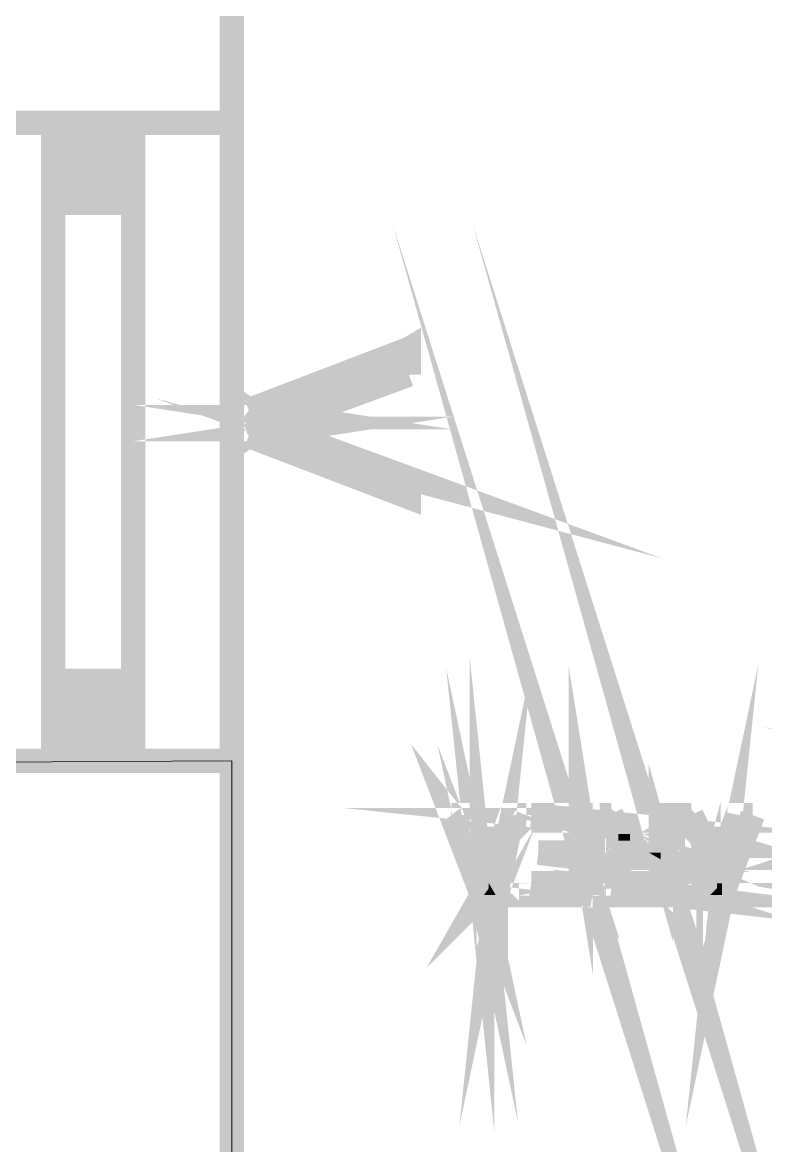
# Model space of a CAD drawing. Header units: inches. Extents: x -524 to 1067, y -71 to 1110.
# Drawn here: x 896.09 to 924.2, y 228.86 to 271.36 of the extents above; entities that cross this region are included whole.
import ezdxf

# ---------------------------------------------------------------- set-up
doc = ezdxf.new("R2010")
doc.units = ezdxf.units.IN
doc.header["$MEASUREMENT"] = 0
doc.layers.add('H', color=7, linetype='Continuous')
doc.layers.add('P', color=7, linetype='Continuous')
doc.layers.add('wall', color=16, linetype='Continuous', lineweight=20)

msp = doc.modelspace()

# ---------------------------------------------------------------- hatches: boundary and pattern name
at = {"layer": 'H', "linetype": 'Continuous'}
for points in [[(897.3193089001652, 264.5396679896753), (897.3193089001652, 267.5653835987536), (900.3450245092436, 267.5653835987536), (900.3450245092436, 264.5396679896753), (897.3193089001652, 264.5396679896753)], [(906.1373172373585, 256.426078364849), (905.8818285852044, 256.1705897126952), (905.4292486871034, 256.1705897126952), (904.721180136849, 256.6195197729083), (910.7726113550054, 258.9371668317318), (910.7726113550054, 258.0356568734178), (906.3307586454177, 256.426078364849), (906.1373172373585, 256.426078364849)], [(904.721180136849, 255.7180098145944), (904.721180136849, 256.6195197729083), (905.4292486871034, 256.1705897126952), (904.721180136849, 255.7180098145944)], [(904.721180136849, 255.7180098145944), (905.4292486871034, 256.1705897126952), (905.6226900951631, 256.1705897126952), (905.6226900951631, 255.9771483046359), (904.721180136849, 255.7180098145944)], [(910.7726113550054, 254.1084313060255), (910.7726113550054, 253.4003627557707), (904.721180136849, 255.7180098145944), (906.3307586454177, 255.9771483046359), (906.3307586454177, 255.7180098145944), (910.7726113550054, 254.1084313060255)], [(904.721180136849, 255.7180098145944), (906.1373172373585, 255.9771483046359), (906.3307586454177, 255.9771483046359), (904.721180136849, 255.7180098145944)], [(904.721180136849, 255.7180098145944), (905.6226900951631, 255.9771483046359), (906.1373172373585, 255.9771483046359), (904.721180136849, 255.7180098145944)], [(897.3193089001652, 243.4217059702218), (897.3193089001652, 246.4474215793002), (900.3450245092436, 246.4474215793002), (900.3450245092436, 243.4217059702218), (897.3193089001652, 243.4217059702218)], [(913.2836998218881, 240.2025489530843), (913.5428383119299, 238.3374817923618), (912.3821898635745, 241.36319740144), (913.0902584138289, 240.3959903611435), (914.1852097802025, 240.2025489530843), (913.2836998218881, 240.2025489530843)], [(913.0902584138289, 240.3959903611435), (912.3821898635745, 241.36319740144), (912.834769761675, 241.36319740144), (913.0902584138289, 240.3959903611435)], [(913.9917683721428, 238.3374817923618), (914.1852097802025, 240.2025489530843), (914.4406984323562, 240.3959903611435), (914.6998369223979, 241.36319740144), (913.9917683721428, 238.3374817923618)], [(913.9917683721428, 238.3374817923618), (914.6998369223979, 241.36319740144), (915.152416820499, 241.36319740144), (913.9917683721428, 238.3374817923618)], [(915.4079054726524, 241.1040589113983), (915.4079054726524, 241.36319740144), (917.7255525314758, 241.36319740144), (917.2109253892806, 241.1040589113983), (915.4079054726524, 241.1040589113983)], [(917.7255525314758, 238.3374817923618), (917.2109253892806, 241.1040589113983), (917.7255525314758, 241.36319740144), (917.7255525314758, 238.3374817923618)], [(917.7255525314758, 238.3374817923618), (917.2109253892806, 239.687921810889), (917.2109253892806, 241.1040589113983), (917.7255525314758, 238.3374817923618)], [(918.6270624897902, 240.6551288511853), (917.9189939395353, 241.36319740144), (918.3679239997484, 241.36319740144), (918.886200979832, 240.6551288511853), (918.6270624897902, 240.6551288511853)], [(920.6855710585719, 238.3374817923618), (920.2366409983588, 239.687921810889), (920.2366409983588, 241.36319740144), (920.6855710585719, 238.3374817923618)], [(920.6855710585719, 238.3374817923618), (920.2366409983588, 241.36319740144), (920.6855710585719, 241.36319740144), (920.6855710585719, 238.3374817923618)], [(922.1053579969694, 238.3374817923618), (920.9447095486137, 241.36319740144), (921.8462195069276, 240.3959903611435), (921.8462195069276, 240.3959903611435), (922.813426547224, 240.2025489530843), (921.8462195069276, 240.2025489530843), (921.8462195069276, 240.3959903611435), (921.8462195069276, 240.3959903611435), (921.8462195069276, 240.2025489530843), (922.1053579969694, 238.3374817923618)], [(921.8462195069276, 240.3959903611435), (920.9447095486137, 241.36319740144), (921.3936396088266, 241.36319740144), (921.8462195069276, 240.3959903611435)], [(922.5542880571822, 238.3374817923618), (922.813426547224, 240.2025489530843), (923.0032181173954, 240.3959903611435), (923.2623566074371, 241.36319740144), (922.5542880571822, 238.3374817923618)], [(922.5542880571822, 238.3374817923618), (923.2623566074371, 241.36319740144), (923.71128666765, 241.36319740144), (922.5542880571822, 238.3374817923618)], [(918.6270624897902, 240.3959903611435), (918.6270624897902, 240.6551288511853), (919.0759925500031, 240.6551288511853), (919.0759925500031, 240.3959903611435), (918.6270624897902, 240.3959903611435)], [(914.1852097802025, 240.2025489530843), (913.0902584138289, 240.3959903611435), (914.4406984323562, 240.3959903611435), (914.1852097802025, 240.2025489530843)], [(913.5428383119299, 238.3374817923618), (913.2836998218881, 240.2025489530843), (913.5428383119299, 239.2353419127879), (913.5428383119299, 238.3374817923618)], [(913.9917683721428, 238.3374817923618), (913.9917683721428, 239.2353419127879), (914.1852097802025, 240.2025489530843), (913.9917683721428, 238.3374817923618)], [(919.0759925500031, 239.9470603009305), (918.886200979832, 240.2025489530843), (918.6270624897902, 240.2025489530843), (918.6270624897902, 240.3959903611435), (919.3351310400449, 240.2025489530843), (919.5285724481041, 240.2025489530843), (919.5285724481041, 239.9470603009305), (919.0759925500031, 239.9470603009305)], [(919.3351310400449, 240.2025489530843), (918.6270624897902, 240.3959903611435), (919.0759925500031, 240.3959903611435), (919.3351310400449, 240.2025489530843)], [(922.813426547224, 240.2025489530843), (921.8462195069276, 240.3959903611435), (923.0032181173954, 240.3959903611435), (922.813426547224, 240.2025489530843)], [(922.1053579969694, 238.3374817923618), (921.8462195069276, 240.2025489530843), (922.1053579969694, 239.2353419127879), (922.1053579969694, 238.3374817923618)], [(922.5542880571822, 238.3374817923618), (922.5542880571822, 239.2353419127879), (922.813426547224, 240.2025489530843), (922.5542880571822, 238.3374817923618)], [(915.6013468807118, 239.687921810889), (915.6013468807118, 239.9470603009305), (917.2109253892806, 239.687921810889), (915.6013468807118, 239.687921810889)], [(917.2109253892806, 239.687921810889), (915.6013468807118, 239.9470603009305), (917.2109253892806, 239.9470603009305), (917.2109253892806, 239.687921810889)], [(918.6270624897902, 239.687921810889), (918.6270624897902, 239.9470603009305), (920.2366409983588, 239.687921810889), (918.6270624897902, 239.687921810889)], [(920.2366409983588, 239.687921810889), (918.6270624897902, 239.9470603009305), (919.0759925500031, 239.9470603009305), (920.2366409983588, 239.687921810889)], [(920.2366409983588, 239.687921810889), (919.0759925500031, 239.9470603009305), (919.7877109381459, 239.9470603009305), (920.2366409983588, 239.687921810889)], [(920.2366409983588, 239.687921810889), (919.7877109381459, 239.9470603009305), (920.2366409983588, 239.9470603009305), (920.2366409983588, 239.687921810889)], [(917.7255525314758, 238.3374817923618), (917.2109253892806, 238.7864118525748), (917.2109253892806, 239.687921810889), (917.7255525314758, 238.3374817923618)], [(918.3679239997484, 238.7864118525748), (918.1781324295771, 239.0455503426165), (918.1781324295771, 239.2353419127879), (918.3679239997484, 239.4944804028296), (918.6270624897902, 239.4944804028296), (918.6270624897902, 239.0455503426165), (918.886200979832, 238.7864118525748), (918.3679239997484, 238.7864118525748)], [(918.3679239997484, 239.4944804028296), (918.886200979832, 239.6222247289064), (919.0759925500031, 239.687921810889), (918.886200979832, 239.6222247289064), (918.886200979832, 239.4944804028296), (918.3679239997484, 239.4944804028296)], [(918.3679239997484, 239.4944804028296), (918.3679239997484, 239.687921810889), (919.0759925500031, 239.687921810889), (918.3679239997484, 239.4944804028296)], [(920.6855710585719, 238.3374817923618), (920.2366409983588, 238.7864118525748), (920.2366409983588, 239.687921810889), (920.6855710585719, 238.3374817923618)], [(913.5428383119299, 238.3374817923618), (913.5428383119299, 239.2353419127879), (913.7326298821015, 239.0455503426165), (913.7326298821015, 238.5929704445156), (913.5428383119299, 238.3374817923618)], [(913.9917683721428, 238.3374817923618), (913.7326298821015, 238.7864118525748), (913.7326298821015, 239.0455503426165), (913.9917683721428, 238.3374817923618)], [(913.9917683721428, 238.3374817923618), (913.7326298821015, 239.0455503426165), (913.9917683721428, 239.0455503426165), (913.9917683721428, 238.3374817923618)], [(922.1053579969694, 238.3374817923618), (922.1053579969694, 239.2353419127879), (922.3608466491235, 239.2353419127879), (922.3608466491235, 238.5929704445156), (922.1053579969694, 238.3374817923618)], [(913.5428383119299, 238.3374817923618), (913.7326298821015, 238.5929704445156), (913.7326298821015, 238.7864118525748), (913.9917683721428, 238.3374817923618), (913.5428383119299, 238.3374817923618)], [(915.4079054726524, 238.3374817923618), (915.4079054726524, 238.7864118525748), (917.7255525314758, 238.3374817923618), (915.4079054726524, 238.3374817923618)], [(917.7255525314758, 238.3374817923618), (915.4079054726524, 238.7864118525748), (917.2109253892806, 238.7864118525748), (917.7255525314758, 238.3374817923618)], [(918.3679239997484, 238.5929704445156), (918.3679239997484, 238.7864118525748), (919.3351310400449, 238.7864118525748), (918.3679239997484, 238.5929704445156)], [(920.6855710585719, 238.3374817923618), (918.3679239997484, 238.5929704445156), (919.3351310400449, 238.7864118525748), (920.6855710585719, 238.3374817923618)], [(920.6855710585719, 238.3374817923618), (918.3679239997484, 238.5929704445156), (918.6270624897902, 238.5929704445156), (920.6855710585719, 238.3374817923618)], [(918.6270624897902, 238.3374817923618), (918.6270624897902, 238.5929704445156), (920.6855710585719, 238.3374817923618), (918.6270624897902, 238.3374817923618)], [(920.6855710585719, 238.3374817923618), (919.3351310400449, 238.7864118525748), (920.2366409983588, 238.7864118525748), (920.6855710585719, 238.3374817923618)], [(922.1053579969694, 238.3374817923618), (922.3608466491235, 238.5929704445156), (922.3608466491235, 238.7864118525748), (922.5542880571822, 238.3374817923618), (922.1053579969694, 238.3374817923618)], [(922.5542880571822, 238.3374817923618), (922.3608466491235, 238.7864118525748), (922.5542880571822, 238.7864118525748), (922.5542880571822, 238.3374817923618)]]:
    msp.add_hatch(color=256, dxfattribs=at).paths.add_polyline_path(points)

# ---------------------------------------------------------------- linework, layer by layer
at = {"layer": 'P', "const_width": 0.927058823529412}
for points in [[(904.0131115865943, 292.6069213477115), (904.0131115865943, 167.9065600693418)], [(874.7852097802022, 262.6709509910648), (876.8437183489841, 261.0613724824962), (874.591768372143, 262.9300894811066), (874.7852097802022, 262.6709509910648)], [(904.0131115865943, 198.4849018942608), (904.0131115865943, 270.5910992078319)], [(904.0131115865943, 198.4849018942608), (904.0131115865943, 270.5910992078319)], [(904.0131115865943, 198.4849018942608), (904.0131115865943, 270.5910992078319)], [(894.9359647593592, 267.5653835987537), (904.0131115865943, 267.5653835987537)], [(900.279327427261, 267.5653835987537), (897.2536118181831, 267.5653835987537)], [(897.2536118181831, 267.5653835987537), (900.279327427261, 264.5396679896753)], [(897.2536118181831, 267.5653835987537), (900.279327427261, 264.5396679896753)], [(900.279327427261, 264.5396679896753), (897.2536118181831, 264.5396679896753), (897.2536118181831, 267.5653835987537)], [(897.2536118181831, 267.5653835987537), (897.2536118181831, 243.4217059702219)], [(900.279327427261, 264.5396679896753), (900.279327427261, 267.5653835987537)], [(900.279327427261, 265.2477365399301), (897.2536118181831, 265.2477365399301)], [(900.279327427261, 246.2539801712409), (900.279327427261, 265.2477365399301)], [(917.2109253892806, 239.7536188928713), (917.6598554494938, 238.3374817923618), (917.2109253892806, 239.9470603009305), (917.2109253892806, 239.7536188928713)], [(920.2366409983588, 239.7536188928713), (920.6855710585719, 238.3374817923618), (920.2366409983588, 239.9470603009305), (920.2366409983588, 239.7536188928713)], [(910.7069142730229, 258.0356568734179), (910.7069142730229, 259.0028639137142), (906.3307586454177, 256.4260783648491)], [(910.7069142730229, 259.0028639137142), (906.3307586454177, 256.4260783648491), (904.6554830548664, 256.6852168548908)], [(904.6554830548664, 256.6852168548908), (910.7069142730229, 259.0028639137142)], [(906.3307586454177, 256.4260783648491), (910.7069142730229, 258.0356568734179)], [(904.6554830548664, 255.7180098145944), (910.7069142730229, 254.1084313060255), (906.3307586454177, 255.7180098145944)], [(904.6554830548664, 256.6852168548908), (905.3635516051213, 256.1705897126952), (904.6554830548664, 255.7180098145944), (904.6554830548664, 256.6852168548908)], [(906.3307586454177, 256.4260783648491), (904.6554830548664, 256.6852168548908), (906.071620155376, 256.4260783648491), (906.3307586454177, 256.4260783648491)], [(904.6554830548664, 256.6852168548908), (906.071620155376, 256.4260783648491)], [(905.3635516051213, 256.1705897126952), (904.6554830548664, 256.6852168548908)], [(906.071620155376, 256.4260783648491), (905.3635516051213, 256.1705897126952)], [(906.071620155376, 256.4260783648491), (905.3635516051213, 256.1705897126952), (906.071620155376, 256.4260783648491)], [(905.3635516051213, 256.1705897126952), (906.071620155376, 256.4260783648491), (905.3635516051213, 256.1705897126952)], [(906.071620155376, 256.4260783648491), (905.3635516051213, 256.1705897126952)], [(905.8161315032223, 256.1705897126952), (906.071620155376, 256.4260783648491)], [(906.071620155376, 256.4260783648491), (906.071620155376, 256.4260783648491)], [(904.6554830548664, 255.7180098145944), (905.6226900951631, 256.1705897126952)], [(904.6554830548664, 255.7180098145944), (905.6226900951631, 256.1705897126952)], [(905.6226900951631, 256.1705897126952), (905.3635516051213, 256.1705897126952), (904.6554830548664, 255.7180098145944)], [(906.3307586454177, 255.977148304636), (904.6554830548664, 255.7180098145944), (906.3307586454177, 255.977148304636)], [(906.3307586454177, 255.977148304636), (904.6554830548664, 255.7180098145944), (906.071620155376, 255.977148304636), (906.3307586454177, 255.977148304636)], [(904.6554830548664, 255.7180098145944), (906.071620155376, 255.977148304636), (906.071620155376, 255.977148304636), (904.6554830548664, 255.7180098145944)], [(906.071620155376, 255.977148304636), (904.6554830548664, 255.7180098145944)], [(904.6554830548664, 255.7180098145944), (905.8161315032223, 255.977148304636)], [(904.6554830548664, 255.7180098145944), (905.8161315032223, 255.977148304636)], [(905.8161315032223, 255.977148304636), (905.6226900951631, 255.977148304636), (904.6554830548664, 255.7180098145944)], [(905.6226900951631, 255.977148304636), (904.6554830548664, 255.7180098145944)], [(905.3635516051213, 256.1705897126952), (905.3635516051213, 256.1705897126952)], [(905.3635516051213, 256.1705897126952), (905.8161315032223, 256.1705897126952)], [(905.3635516051213, 256.1705897126952), (905.8161315032223, 256.1705897126952), (905.6226900951631, 256.1705897126952), (905.3635516051213, 256.1705897126952)], [(905.6226900951631, 256.1705897126952), (905.6226900951631, 255.977148304636)], [(905.8161315032223, 256.1705897126952), (905.6226900951631, 256.1705897126952), (905.8161315032223, 256.1705897126952)], [(905.8161315032223, 255.977148304636), (906.071620155376, 255.977148304636)], [(906.3307586454177, 255.7180098145944), (904.6554830548664, 255.7180098145944)], [(904.6554830548664, 255.7180098145944), (910.7069142730229, 254.1084313060255)], [(910.7069142730229, 254.1084313060255), (910.7069142730229, 253.4003627557708), (904.6554830548664, 255.7180098145944)], [(913.0245613318468, 240.4616874431261), (913.4771412299476, 238.3374817923618), (913.2836998218881, 240.2025489530843)], [(914.1852097802025, 240.2025489530843), (913.9917683721428, 238.3374817923618), (914.4406984323562, 240.4616874431261)], [(913.4771412299476, 239.3010389947703), (913.4771412299476, 238.3374817923618), (913.2836998218881, 240.2025489530843)], [(917.2109253892806, 239.9470603009305), (917.2109253892806, 241.1697559933808), (917.6598554494938, 238.3374817923618)], [(922.747729465242, 240.2025489530843), (922.5542880571822, 238.3374817923618), (923.0032181173954, 240.4616874431261)], [(900.279327427261, 243.4217059702219), (897.2536118181831, 246.4474215793002)], [(897.2536118181831, 246.4474215793002), (897.2536118181831, 243.4217059702219)], [(900.279327427261, 243.4217059702219), (897.2536118181831, 246.4474215793002)], [(897.2536118181831, 246.4474215793002), (900.279327427261, 246.4474215793002), (900.279327427261, 243.4217059702219)], [(938.0697489186925, 241.1697559933808), (938.9712588770064, 240.9106175033391), (937.8106104286508, 241.1697559933808), (938.0697489186925, 241.1697559933808)], [(913.0245613318468, 240.4616874431261), (913.4771412299476, 238.3374817923618), (912.3164927815919, 241.3631974014401), (913.0245613318468, 240.4616874431261)], [(904.0131115865943, 243.4217059702219), (894.9359647593592, 243.4217059702219)], [(897.2536118181831, 243.4217059702219), (900.279327427261, 243.4217059702219)], [(915.3422083906703, 241.1697559933808), (917.2109253892806, 241.1697559933808), (915.3422083906703, 241.3631974014401)], [(913.0245613318468, 240.4616874431261), (912.3164927815919, 241.3631974014401)], [(912.3164927815919, 241.3631974014401), (912.834769761675, 241.3631974014401), (913.0245613318468, 240.4616874431261)], [(914.4406984323562, 240.4616874431261), (914.6341398404154, 241.3631974014401), (913.9917683721428, 238.3374817923618)], [(913.9917683721428, 238.3374817923618), (914.6341398404154, 241.3631974014401), (915.152416820499, 241.3631974014401)], [(915.152416820499, 241.3631974014401), (913.9917683721428, 238.3374817923618)], [(915.3422083906703, 241.3631974014401), (915.3422083906703, 241.1697559933808)], [(917.2109253892806, 241.1697559933808), (915.3422083906703, 241.3631974014401)], [(915.3422083906703, 241.3631974014401), (917.6598554494938, 241.3631974014401)], [(917.6598554494938, 241.3631974014401), (917.2109253892806, 241.1697559933808), (917.6598554494938, 238.3374817923618)], [(917.6598554494938, 241.3631974014401), (917.2109253892806, 241.1697559933808)], [(917.6598554494938, 238.3374817923618), (917.6598554494938, 241.3631974014401)], [(918.3679239997484, 241.3631974014401), (917.9189939395353, 241.3631974014401)], [(917.9189939395353, 241.3631974014401), (918.8205038978494, 240.6551288511853)], [(917.9189939395353, 241.3631974014401), (918.8205038978494, 240.6551288511853)], [(918.6270624897902, 240.6551288511853), (917.9189939395353, 241.3631974014401)], [(918.8205038978494, 240.6551288511853), (918.3679239997484, 241.3631974014401)], [(920.6855710585719, 238.3374817923618), (920.2366409983588, 239.9470603009305), (920.2366409983588, 241.3631974014401)], [(920.2366409983588, 241.3631974014401), (920.6855710585719, 238.3374817923618)], [(920.6855710585719, 238.3374817923618), (920.2366409983588, 241.3631974014401)], [(920.2366409983588, 241.3631974014401), (920.6855710585719, 241.3631974014401), (920.6855710585719, 238.3374817923618)], [(921.8462195069276, 240.4616874431261), (920.9447095486137, 241.3631974014401), (921.3936396088266, 241.3631974014401)], [(922.0396609149868, 238.3374817923618), (920.9447095486137, 241.3631974014401)], [(920.9447095486137, 241.3631974014401), (921.8462195069276, 240.4616874431261)], [(921.3936396088266, 241.3631974014401), (921.8462195069276, 240.4616874431261)], [(923.0032181173954, 240.4616874431261), (923.1966595254548, 241.3631974014401), (922.5542880571822, 238.3374817923618)], [(922.5542880571822, 238.3374817923618), (923.1966595254548, 241.3631974014401), (923.71128666765, 241.3631974014401)], [(923.71128666765, 241.3631974014401), (922.5542880571822, 238.3374817923618)], [(913.4771412299476, 238.3374817923618), (913.7326298821015, 239.0455503426166), (913.7326298821015, 238.7864118525749)], [(922.0396609149868, 238.3374817923618), (922.2951495671409, 239.0455503426166), (922.2951495671409, 238.7864118525749)], [(913.7326298821015, 238.5929704445156), (913.4771412299476, 238.3374817923618), (913.7326298821015, 238.7864118525749)], [(919.0759925500031, 240.4616874431261), (918.6270624897902, 240.4616874431261), (919.0759925500031, 240.4616874431261), (918.6270624897902, 240.4616874431261), (919.2694339580623, 240.2025489530843), (919.0759925500031, 240.4616874431261)], [(918.8205038978494, 240.6551288511853), (918.6270624897902, 240.6551288511853), (918.8205038978494, 240.6551288511853)], [(919.0759925500031, 240.6551288511853), (918.6270624897902, 240.6551288511853)], [(918.6270624897902, 240.6551288511853), (919.0759925500031, 240.4616874431261)], [(918.6270624897902, 240.6551288511853), (919.0759925500031, 240.4616874431261)], [(919.0759925500031, 240.4616874431261), (918.6270624897902, 240.4616874431261), (918.6270624897902, 240.6551288511853)], [(918.8205038978494, 240.6551288511853), (918.6270624897902, 240.6551288511853)], [(918.8205038978494, 240.6551288511853), (918.8205038978494, 240.6551288511853), (918.8205038978494, 240.6551288511853)], [(919.0759925500031, 240.4616874431261), (919.0759925500031, 240.6551288511853)], [(922.747729465242, 240.2025489530843), (921.8462195069276, 240.2025489530843), (921.8462195069276, 240.4616874431261), (922.747729465242, 240.2025489530843)], [(913.0245613318468, 240.4616874431261), (914.4406984323562, 240.4616874431261), (913.0245613318468, 240.4616874431261), (913.0245613318468, 240.4616874431261), (914.4406984323562, 240.4616874431261)], [(913.0245613318468, 240.4616874431261), (914.1852097802025, 240.2025489530843)], [(914.1852097802025, 240.2025489530843), (913.2836998218881, 240.2025489530843), (913.0245613318468, 240.4616874431261)], [(913.0245613318468, 240.4616874431261), (914.1852097802025, 240.2025489530843)], [(913.2836998218881, 240.2025489530843), (913.0245613318468, 240.4616874431261)], [(913.2836998218881, 240.2025489530843), (913.4771412299476, 239.3010389947703)], [(913.7326298821015, 239.0455503426166), (913.9917683721428, 238.3374817923618), (913.9917683721428, 239.0455503426166), (913.7326298821015, 239.0455503426166)], [(913.9917683721428, 238.3374817923618), (914.4406984323562, 240.4616874431261)], [(913.9917683721428, 238.3374817923618), (914.1852097802025, 240.2025489530843)], [(914.1852097802025, 240.2025489530843), (913.9917683721428, 239.3010389947703)], [(914.1852097802025, 240.2025489530843), (914.4406984323562, 240.4616874431261)], [(914.4406984323562, 240.4616874431261), (914.1852097802025, 240.2025489530843)], [(919.0759925500031, 239.9470603009305), (920.2366409983588, 239.7536188928713), (919.7877109381459, 239.9470603009305)], [(919.5285724481041, 240.2025489530843), (919.0759925500031, 239.9470603009305), (919.5285724481041, 239.9470603009305), (919.5285724481041, 240.2025489530843)], [(918.6270624897902, 240.4616874431261), (919.2694339580623, 240.2025489530843), (918.6270624897902, 240.4616874431261)], [(919.0759925500031, 240.4616874431261), (918.6270624897902, 240.4616874431261), (919.0759925500031, 240.4616874431261), (918.6270624897902, 240.4616874431261), (918.6270624897902, 240.4616874431261), (919.0759925500031, 240.4616874431261), (918.6270624897902, 240.4616874431261), (919.0759925500031, 240.4616874431261), (918.6270624897902, 240.4616874431261)], [(919.0759925500031, 240.4616874431261), (919.0759925500031, 240.4616874431261), (918.6270624897902, 240.4616874431261)], [(919.0759925500031, 240.4616874431261), (918.6270624897902, 240.4616874431261), (918.6270624897902, 240.4616874431261), (919.0759925500031, 240.4616874431261)], [(918.6270624897902, 240.2025489530843), (919.2694339580623, 240.2025489530843), (918.8205038978494, 240.2025489530843), (918.6270624897902, 240.2025489530843)], [(919.2694339580623, 240.2025489530843), (918.8205038978494, 240.2025489530843), (919.2694339580623, 240.2025489530843), (919.2694339580623, 240.2025489530843), (918.8205038978494, 240.2025489530843), (919.2694339580623, 240.2025489530843)], [(918.8205038978494, 240.2025489530843), (918.8205038978494, 240.2025489530843), (919.2694339580623, 240.2025489530843), (918.8205038978494, 240.2025489530843)], [(919.2694339580623, 240.2025489530843), (919.2694339580623, 240.2025489530843), (918.8205038978494, 240.2025489530843), (919.2694339580623, 240.2025489530843)], [(918.8205038978494, 240.2025489530843), (918.8205038978494, 240.2025489530843), (919.2694339580623, 240.2025489530843), (918.8205038978494, 240.2025489530843)], [(919.2694339580623, 240.2025489530843), (919.2694339580623, 240.2025489530843), (918.8205038978494, 240.2025489530843), (919.2694339580623, 240.2025489530843)], [(918.8205038978494, 240.2025489530843), (918.8205038978494, 240.2025489530843), (919.2694339580623, 240.2025489530843)], [(918.8205038978494, 240.2025489530843), (919.5285724481041, 240.2025489530843), (919.2694339580623, 240.2025489530843)], [(918.8205038978494, 240.2025489530843), (919.5285724481041, 240.2025489530843)], [(919.5285724481041, 240.2025489530843), (919.0759925500031, 239.9470603009305), (918.8205038978494, 240.2025489530843)], [(921.8462195069276, 240.4616874431261), (923.0032181173954, 240.4616874431261), (921.8462195069276, 240.4616874431261), (921.8462195069276, 240.4616874431261), (923.0032181173954, 240.4616874431261)], [(921.8462195069276, 240.4616874431261), (922.747729465242, 240.2025489530843), (923.0032181173954, 240.4616874431261)], [(921.8462195069276, 240.4616874431261), (922.0396609149868, 238.3374817923618)], [(921.8462195069276, 240.2025489530843), (922.0396609149868, 239.3010389947703), (922.0396609149868, 238.3374817923618)], [(922.0396609149868, 238.3374817923618), (921.8462195069276, 240.2025489530843)], [(921.8462195069276, 240.2025489530843), (922.0396609149868, 238.3374817923618), (921.8462195069276, 240.2025489530843)], [(922.5542880571822, 238.3374817923618), (923.0032181173954, 240.4616874431261)], [(922.5542880571822, 239.3010389947703), (922.747729465242, 240.2025489530843)], [(922.747729465242, 240.2025489530843), (922.5542880571822, 238.3374817923618)], [(923.0032181173954, 240.4616874431261), (922.747729465242, 240.2025489530843)], [(927.6385122350425, 240.2025489530843), (927.6385122350425, 239.7536188928713), (926.2223751345332, 239.7536188928713), (927.6385122350425, 240.2025489530843)], [(915.6013468807118, 239.9470603009305), (917.2109253892806, 239.7536188928713), (915.6013468807118, 239.9470603009305)], [(915.6013468807118, 239.9470603009305), (917.2109253892806, 239.9470603009305), (915.6013468807118, 239.9470603009305), (915.6013468807118, 239.9470603009305), (917.2109253892806, 239.9470603009305)], [(915.6013468807118, 239.9470603009305), (917.2109253892806, 239.7536188928713), (917.2109253892806, 239.9470603009305)], [(917.2109253892806, 239.7536188928713), (917.2109253892806, 238.7864118525749), (917.6598554494938, 238.3374817923618), (917.2109253892806, 239.7536188928713)], [(917.6598554494938, 238.3374817923618), (917.2109253892806, 239.9470603009305)], [(918.3679239997484, 239.4944804028296), (918.8205038978494, 239.7536188928713)], [(918.3679239997484, 239.4944804028296), (918.8205038978494, 239.7536188928713)], [(919.0759925500031, 239.7536188928713), (918.3679239997484, 239.4944804028296)], [(920.2366409983588, 239.7536188928713), (919.2694339580623, 239.7536188928713), (918.3679239997484, 239.7536188928713), (920.2366409983588, 239.7536188928713)], [(919.2694339580623, 239.7536188928713), (918.3679239997484, 239.7536188928713), (919.0759925500031, 239.7536188928713), (919.2694339580623, 239.7536188928713)], [(918.3679239997484, 239.7536188928713), (919.0759925500031, 239.7536188928713), (919.0759925500031, 239.7536188928713), (918.3679239997484, 239.7536188928713), (919.0759925500031, 239.7536188928713), (918.3679239997484, 239.7536188928713), (919.0759925500031, 239.7536188928713), (918.3679239997484, 239.7536188928713)], [(919.0759925500031, 239.7536188928713), (919.0759925500031, 239.7536188928713), (918.3679239997484, 239.7536188928713)], [(919.0759925500031, 239.7536188928713), (918.3679239997484, 239.4944804028296)], [(918.3679239997484, 239.4944804028296), (918.3679239997484, 239.7536188928713)], [(919.2694339580623, 239.7536188928713), (918.3679239997484, 239.7536188928713)], [(918.3679239997484, 239.7536188928713), (919.2694339580623, 239.7536188928713)], [(919.2694339580623, 239.7536188928713), (918.3679239997484, 239.7536188928713), (918.3679239997484, 239.7536188928713)], [(918.3679239997484, 239.7536188928713), (919.2694339580623, 239.7536188928713)], [(918.3679239997484, 239.7536188928713), (920.2366409983588, 239.7536188928713), (918.3679239997484, 239.7536188928713), (920.2366409983588, 239.7536188928713), (918.3679239997484, 239.7536188928713), (918.3679239997484, 239.7536188928713), (920.2366409983588, 239.7536188928713)], [(918.3679239997484, 239.7536188928713), (918.6270624897902, 239.7536188928713), (920.2366409983588, 239.7536188928713)], [(920.2366409983588, 239.7536188928713), (918.6270624897902, 239.9470603009305)], [(918.6270624897902, 239.9470603009305), (918.6270624897902, 239.7536188928713)], [(920.2366409983588, 239.7536188928713), (918.6270624897902, 239.9470603009305)], [(918.6270624897902, 239.9470603009305), (918.6270624897902, 239.9470603009305)], [(918.6270624897902, 239.9470603009305), (920.2366409983588, 239.7536188928713)], [(918.6270624897902, 239.9470603009305), (920.2366409983588, 239.7536188928713), (918.8205038978494, 239.9470603009305)], [(918.8205038978494, 239.9470603009305), (918.6270624897902, 239.9470603009305)], [(918.6270624897902, 239.7536188928713), (920.2366409983588, 239.7536188928713)], [(920.2366409983588, 239.7536188928713), (918.8205038978494, 239.9470603009305)], [(918.8205038978494, 239.9470603009305), (918.8205038978494, 239.9470603009305)], [(918.8205038978494, 239.9470603009305), (920.2366409983588, 239.7536188928713), (918.8205038978494, 239.9470603009305), (920.2366409983588, 239.7536188928713), (918.8205038978494, 239.9470603009305)], [(919.0759925500031, 239.9470603009305), (918.8205038978494, 239.9470603009305)], [(918.8205038978494, 239.7536188928713), (918.8205038978494, 239.4944804028296)], [(918.8205038978494, 239.7536188928713), (919.0759925500031, 239.7536188928713)], [(919.5285724481041, 239.9470603009305), (919.0759925500031, 239.9470603009305)], [(919.0759925500031, 239.9470603009305), (919.5285724481041, 239.9470603009305)], [(919.7877109381459, 239.9470603009305), (919.0759925500031, 239.9470603009305), (919.7877109381459, 239.9470603009305), (919.7877109381459, 239.9470603009305)], [(919.0759925500031, 239.9470603009305), (919.5285724481041, 239.9470603009305)], [(919.5285724481041, 239.9470603009305), (919.5285724481041, 239.9470603009305), (919.0759925500031, 239.9470603009305), (919.5285724481041, 239.9470603009305)], [(919.0759925500031, 239.9470603009305), (919.5285724481041, 239.9470603009305)], [(919.5285724481041, 239.9470603009305), (919.0759925500031, 239.9470603009305), (919.0759925500031, 239.9470603009305)], [(919.0759925500031, 239.9470603009305), (919.5285724481041, 239.9470603009305)], [(920.2366409983588, 239.7536188928713), (919.0759925500031, 239.9470603009305)], [(920.2366409983588, 239.7536188928713), (919.0759925500031, 239.9470603009305)], [(919.0759925500031, 239.9470603009305), (919.0759925500031, 239.9470603009305)], [(919.0759925500031, 239.9470603009305), (920.2366409983588, 239.7536188928713)], [(919.7877109381459, 239.9470603009305), (919.0759925500031, 239.9470603009305)], [(919.7877109381459, 239.9470603009305), (920.2366409983588, 239.9470603009305), (919.7877109381459, 239.9470603009305), (919.7877109381459, 239.9470603009305), (920.2366409983588, 239.9470603009305)], [(919.7877109381459, 239.9470603009305), (920.2366409983588, 239.7536188928713)], [(920.2366409983588, 239.7536188928713), (920.2366409983588, 238.7864118525749), (920.6855710585719, 238.3374817923618), (920.2366409983588, 239.7536188928713)], [(920.2366409983588, 239.7536188928713), (920.2366409983588, 239.9470603009305)], [(913.4771412299476, 238.3374817923618), (913.4771412299476, 239.3010389947703)], [(913.4771412299476, 239.3010389947703), (913.7326298821015, 239.0455503426166)], [(913.4771412299476, 238.3374817923618), (913.4771412299476, 239.3010389947703)], [(913.4771412299476, 239.3010389947703), (913.4771412299476, 239.3010389947703)], [(913.4771412299476, 239.3010389947703), (913.4771412299476, 238.3374817923618)], [(913.9917683721428, 238.3374817923618), (913.9917683721428, 239.3010389947703)], [(913.9917683721428, 239.3010389947703), (913.9917683721428, 239.0455503426166)], [(913.9917683721428, 238.3374817923618), (913.9917683721428, 239.3010389947703)], [(913.9917683721428, 239.3010389947703), (913.9917683721428, 239.3010389947703)], [(913.9917683721428, 239.3010389947703), (913.9917683721428, 238.3374817923618), (913.9917683721428, 239.3010389947703), (913.9917683721428, 238.3374817923618), (913.9917683721428, 239.3010389947703)], [(918.112435347595, 239.0455503426166), (918.6270624897902, 239.3010389947703), (918.6270624897902, 239.0455503426166)], [(918.3679239997484, 239.4944804028296), (918.112435347595, 239.3010389947703)], [(918.112435347595, 239.0455503426166), (918.6270624897902, 239.3010389947703)], [(918.6270624897902, 239.3010389947703), (918.112435347595, 239.3010389947703)], [(918.112435347595, 239.3010389947703), (918.112435347595, 239.0455503426166)], [(918.6270624897902, 239.3010389947703), (918.112435347595, 239.3010389947703), (918.6270624897902, 239.3010389947703), (918.6270624897902, 239.3010389947703), (918.112435347595, 239.3010389947703), (918.6270624897902, 239.3010389947703)], [(918.112435347595, 239.3010389947703), (918.112435347595, 239.3010389947703), (918.6270624897902, 239.3010389947703), (918.112435347595, 239.3010389947703)], [(918.6270624897902, 239.3010389947703), (918.6270624897902, 239.3010389947703), (918.112435347595, 239.3010389947703), (918.6270624897902, 239.3010389947703)], [(918.112435347595, 239.3010389947703), (918.112435347595, 239.3010389947703), (918.6270624897902, 239.3010389947703), (918.112435347595, 239.3010389947703)], [(918.6270624897902, 239.3010389947703), (918.6270624897902, 239.3010389947703), (918.112435347595, 239.3010389947703)], [(918.6270624897902, 239.3010389947703), (918.3679239997484, 239.4944804028296)], [(918.6270624897902, 239.3010389947703), (918.3679239997484, 239.4944804028296)], [(918.3679239997484, 239.4944804028296), (918.6270624897902, 239.4944804028296), (918.6270624897902, 239.3010389947703)], [(918.3679239997484, 239.4944804028296), (918.8205038978494, 239.4944804028296), (918.3679239997484, 239.4944804028296)], [(918.8205038978494, 239.4944804028296), (918.3679239997484, 239.4944804028296), (918.8205038978494, 239.4944804028296), (918.3679239997484, 239.4944804028296), (918.3679239997484, 239.4944804028296), (918.8205038978494, 239.4944804028296), (918.3679239997484, 239.4944804028296), (918.8205038978494, 239.4944804028296), (918.3679239997484, 239.4944804028296)], [(918.8205038978494, 239.4944804028296), (918.8205038978494, 239.4944804028296), (918.3679239997484, 239.4944804028296)], [(918.8205038978494, 239.4944804028296), (918.3679239997484, 239.4944804028296)], [(922.0396609149868, 238.3374817923618), (922.2951495671409, 239.3010389947703)], [(922.0396609149868, 238.3374817923618), (922.2951495671409, 239.3010389947703), (922.0396609149868, 239.3010389947703), (922.0396609149868, 238.3374817923618)], [(922.2951495671409, 239.3010389947703), (922.2951495671409, 239.0455503426166)], [(922.5542880571822, 239.0455503426166), (922.5542880571822, 239.3010389947703), (922.5542880571822, 238.3374817923618)], [(922.5542880571822, 239.3010389947703), (922.5542880571822, 238.3374817923618), (922.5542880571822, 239.3010389947703), (922.5542880571822, 238.3374817923618), (922.5542880571822, 239.3010389947703), (922.5542880571822, 239.3010389947703), (922.5542880571822, 238.3374817923618)], [(913.4771412299476, 238.3374817923618), (913.7326298821015, 239.0455503426166), (913.7326298821015, 239.0455503426166), (913.4771412299476, 238.3374817923618), (913.7326298821015, 239.0455503426166), (913.4771412299476, 238.3374817923618), (913.7326298821015, 239.0455503426166)], [(913.7326298821015, 239.0455503426166), (913.9917683721428, 238.3374817923618), (913.7326298821015, 239.0455503426166)], [(913.9917683721428, 238.3374817923618), (913.9917683721428, 239.0455503426166), (913.9917683721428, 239.0455503426166), (913.9917683721428, 238.3374817923618)], [(913.9917683721428, 239.0455503426166), (913.9917683721428, 238.3374817923618)], [(918.3679239997484, 238.5929704445156), (920.6855710585719, 238.3374817923618), (919.2694339580623, 238.7864118525749)], [(918.6270624897902, 239.0455503426166), (918.112435347595, 239.0455503426166), (918.3679239997484, 238.7864118525749)], [(918.6270624897902, 239.0455503426166), (918.112435347595, 239.0455503426166)], [(918.112435347595, 239.0455503426166), (918.6270624897902, 239.0455503426166)], [(918.112435347595, 239.0455503426166), (918.6270624897902, 239.0455503426166)], [(918.6270624897902, 239.0455503426166), (918.112435347595, 239.0455503426166), (918.112435347595, 239.0455503426166), (918.6270624897902, 239.0455503426166)], [(918.112435347595, 239.0455503426166), (918.6270624897902, 239.0455503426166)], [(918.112435347595, 239.0455503426166), (918.6270624897902, 239.0455503426166)], [(918.6270624897902, 239.0455503426166), (918.112435347595, 239.0455503426166), (918.112435347595, 239.0455503426166), (918.6270624897902, 239.0455503426166)], [(918.3679239997484, 238.7864118525749), (918.6270624897902, 239.0455503426166)], [(918.3679239997484, 238.7864118525749), (918.6270624897902, 239.0455503426166)], [(918.6270624897902, 239.0455503426166), (918.8205038978494, 238.7864118525749)], [(918.6270624897902, 239.0455503426166), (918.6270624897902, 239.0455503426166)], [(918.6270624897902, 239.0455503426166), (918.6270624897902, 239.0455503426166)], [(922.0396609149868, 238.3374817923618), (922.2951495671409, 239.0455503426166), (922.2951495671409, 239.0455503426166), (922.0396609149868, 238.3374817923618), (922.2951495671409, 239.0455503426166), (922.0396609149868, 238.3374817923618), (922.2951495671409, 239.0455503426166)], [(922.5542880571822, 238.3374817923618), (922.5542880571822, 238.7864118525749), (922.5542880571822, 239.0455503426166), (922.5542880571822, 238.3374817923618)], [(922.5542880571822, 239.0455503426166), (922.5542880571822, 238.3374817923618), (922.5542880571822, 239.0455503426166), (922.5542880571822, 238.3374817923618), (922.5542880571822, 239.0455503426166), (922.5542880571822, 239.0455503426166), (922.5542880571822, 238.3374817923618)], [(913.7326298821015, 238.5929704445156), (913.9917683721428, 238.3374817923618), (913.4771412299476, 238.3374817923618)], [(913.4771412299476, 238.3374817923618), (913.7326298821015, 238.7864118525749)], [(913.7326298821015, 238.7864118525749), (913.4771412299476, 238.3374817923618), (913.7326298821015, 238.7864118525749), (913.4771412299476, 238.3374817923618), (913.7326298821015, 238.7864118525749)], [(913.4771412299476, 238.3374817923618), (913.7326298821015, 238.5929704445156)], [(918.6270624897902, 238.3374817923618), (920.6855710585719, 238.3374817923618), (918.6270624897902, 238.5929704445156), (918.6270624897902, 238.3374817923618)], [(913.7326298821015, 238.7864118525749), (913.9917683721428, 238.3374817923618), (913.7326298821015, 238.7864118525749)], [(913.7326298821015, 238.7864118525749), (913.9917683721428, 238.3374817923618), (913.7326298821015, 238.7864118525749)], [(913.7326298821015, 238.7864118525749), (913.7326298821015, 238.7864118525749)], [(913.7326298821015, 238.7864118525749), (913.7326298821015, 238.5929704445156)], [(913.7326298821015, 238.7864118525749), (913.7326298821015, 238.7864118525749)], [(915.3422083906703, 238.7864118525749), (917.6598554494938, 238.3374817923618)], [(917.6598554494938, 238.3374817923618), (915.3422083906703, 238.3374817923618), (915.3422083906703, 238.7864118525749)], [(915.3422083906703, 238.7864118525749), (917.2109253892806, 238.7864118525749), (915.3422083906703, 238.7864118525749), (915.3422083906703, 238.7864118525749), (917.2109253892806, 238.7864118525749)], [(915.3422083906703, 238.7864118525749), (917.6598554494938, 238.3374817923618)], [(918.3679239997484, 238.7864118525749), (919.2694339580623, 238.7864118525749), (918.3679239997484, 238.5929704445156), (918.3679239997484, 238.7864118525749)], [(917.6598554494938, 238.3374817923618), (917.2109253892806, 238.7864118525749)], [(919.0759925500031, 238.7864118525749), (918.3679239997484, 238.7864118525749), (919.0759925500031, 238.7864118525749), (918.3679239997484, 238.7864118525749), (919.2694339580623, 238.7864118525749), (919.0759925500031, 238.7864118525749)], [(919.2694339580623, 238.7864118525749), (918.3679239997484, 238.5929704445156), (919.2694339580623, 238.7864118525749), (919.2694339580623, 238.7864118525749)], [(919.0759925500031, 238.7864118525749), (918.3679239997484, 238.7864118525749), (919.0759925500031, 238.7864118525749), (918.3679239997484, 238.7864118525749), (918.3679239997484, 238.7864118525749), (919.0759925500031, 238.7864118525749)], [(919.0759925500031, 238.7864118525749), (918.3679239997484, 238.7864118525749), (918.8205038978494, 238.7864118525749), (919.0759925500031, 238.7864118525749)], [(918.3679239997484, 238.7864118525749), (918.8205038978494, 238.7864118525749), (918.8205038978494, 238.7864118525749), (918.3679239997484, 238.7864118525749)], [(918.8205038978494, 238.7864118525749), (918.3679239997484, 238.7864118525749), (918.8205038978494, 238.7864118525749), (918.3679239997484, 238.7864118525749), (918.3679239997484, 238.7864118525749), (918.8205038978494, 238.7864118525749), (918.3679239997484, 238.7864118525749), (918.8205038978494, 238.7864118525749), (918.3679239997484, 238.7864118525749)], [(918.8205038978494, 238.7864118525749), (918.8205038978494, 238.7864118525749), (918.3679239997484, 238.7864118525749)], [(918.8205038978494, 238.7864118525749), (918.3679239997484, 238.7864118525749)], [(919.2694339580623, 238.7864118525749), (918.3679239997484, 238.5929704445156)], [(920.6855710585719, 238.3374817923618), (918.3679239997484, 238.5929704445156)], [(918.3679239997484, 238.5929704445156), (918.6270624897902, 238.5929704445156)], [(920.6855710585719, 238.3374817923618), (918.3679239997484, 238.5929704445156)], [(918.3679239997484, 238.5929704445156), (918.3679239997484, 238.5929704445156)], [(918.3679239997484, 238.5929704445156), (920.6855710585719, 238.3374817923618)], [(920.6855710585719, 238.3374817923618), (918.6270624897902, 238.5929704445156), (918.6270624897902, 238.5929704445156), (920.6855710585719, 238.3374817923618)], [(918.6270624897902, 238.5929704445156), (920.6855710585719, 238.3374817923618)], [(919.2694339580623, 238.7864118525749), (920.2366409983588, 238.7864118525749), (919.2694339580623, 238.7864118525749), (919.2694339580623, 238.7864118525749), (920.2366409983588, 238.7864118525749)], [(919.2694339580623, 238.7864118525749), (920.6855710585719, 238.3374817923618)], [(920.6855710585719, 238.3374817923618), (920.2366409983588, 238.7864118525749)], [(922.5542880571822, 238.3374817923618), (922.0396609149868, 238.3374817923618), (922.2951495671409, 238.5929704445156)], [(922.0396609149868, 238.3374817923618), (922.2951495671409, 238.7864118525749)], [(922.0396609149868, 238.3374817923618), (922.2951495671409, 238.7864118525749)], [(922.2951495671409, 238.7864118525749), (922.0396609149868, 238.3374817923618), (922.2951495671409, 238.7864118525749), (922.0396609149868, 238.3374817923618), (922.2951495671409, 238.7864118525749)], [(922.2951495671409, 238.5929704445156), (922.0396609149868, 238.3374817923618)], [(922.2951495671409, 238.7864118525749), (922.5542880571822, 238.3374817923618), (922.2951495671409, 238.7864118525749)], [(922.2951495671409, 238.7864118525749), (922.5542880571822, 238.3374817923618)], [(922.5542880571822, 238.3374817923618), (922.5542880571822, 238.7864118525749), (922.2951495671409, 238.7864118525749)], [(922.2951495671409, 238.7864118525749), (922.2951495671409, 238.5929704445156)], [(922.2951495671409, 238.7864118525749), (922.2951495671409, 238.7864118525749)], [(922.2951495671409, 238.5929704445156), (922.5542880571822, 238.3374817923618)], [(926.9304436847879, 238.5929704445156), (928.346580785297, 238.3374817923618), (926.9304436847879, 238.3374817923618), (926.9304436847879, 238.5929704445156)], [(920.6855710585719, 238.3374817923618), (918.6270624897902, 238.3374817923618)], [(918.6270624897902, 238.3374817923618), (918.8205038978494, 238.3374817923618)], [(920.6855710585719, 238.3374817923618), (918.6270624897902, 238.3374817923618), (918.6270624897902, 238.3374817923618), (920.6855710585719, 238.3374817923618)], [(919.0759925500031, 238.3374817923618), (920.6855710585719, 238.3374817923618), (918.8205038978494, 238.3374817923618), (919.0759925500031, 238.3374817923618)], [(920.6855710585719, 238.3374817923618), (918.8205038978494, 238.3374817923618), (918.8205038978494, 238.3374817923618), (920.6855710585719, 238.3374817923618), (918.8205038978494, 238.3374817923618), (920.6855710585719, 238.3374817923618), (918.8205038978494, 238.3374817923618)], [(919.0759925500031, 238.3374817923618), (920.6855710585719, 238.3374817923618), (919.0759925500031, 238.3374817923618), (920.6855710585719, 238.3374817923618), (919.2694339580623, 238.3374817923618), (919.0759925500031, 238.3374817923618)], [(920.6855710585719, 238.3374817923618), (919.2694339580623, 238.3374817923618), (919.2694339580623, 238.3374817923618), (920.6855710585719, 238.3374817923618)]]:
    msp.add_lwpolyline(points, dxfattribs=at)
at = {"layer": 'wall'}
msp.add_lwpolyline([(904.0131115865943, 98.826078364849), (903.980263045603, 158.8914604862016), (913.0245613318468, 158.8914604862016), (912.3043515140671, 167.9065600693418), (904.0131115865943, 167.9065600693418), (904.0126257035954, 179.4947953634595), (798.7517868992388, 179.4947953634595), (798.7517868992388, 184.5790195413196), (805.0623566074373, 184.9289079646869), (805.0623566074373, 238.9850312208073), (811.0480907436113, 239.4944804028296), (811.0480907436113, 184.5790195413196), (894.9359647593592, 184.5790195413196), (894.9359647593592, 233.5087462666554), (840.9220138561634, 233.5087462666554), (840.9220138561634, 239.4149883938753), (894.9359647593592, 239.4944804028296), (894.9359647593592, 243.3699984044788), (904.0126257035954, 243.4217059702219), (904.0126257035954, 179.4947953634595)], dxfattribs=at)

doc.saveas('drawing.dxf')
